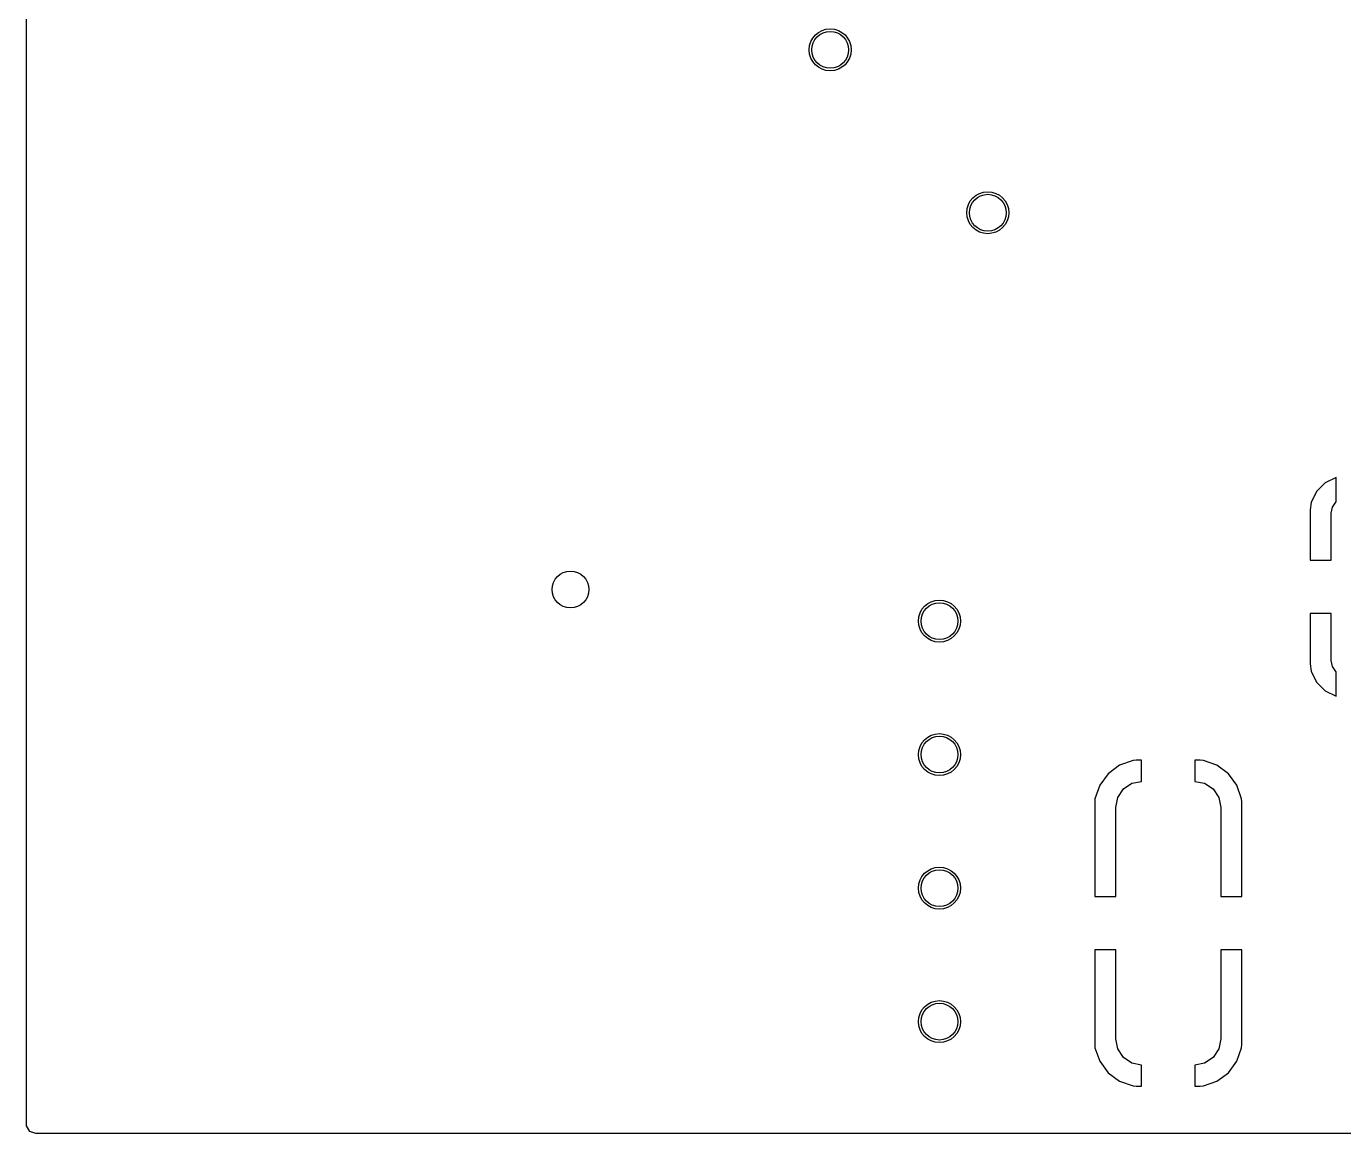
# Model space of a CAD drawing. Extents: x 4.82 to 6.81, y -4.86 to -2.87.
# Drawn here: x 4.823 to 5.3163, y -4.8569 to -4.4422 of the extents above; entities that cross this region are included whole.
import ezdxf

# ---------------------------------------------------------------- set-up
doc = ezdxf.new("R2010")
doc.units = 0
doc.header["$MEASUREMENT"] = 0
doc.layers.add('BLACK', color=7, linetype='CONTINUOUS')

msp = doc.modelspace()

# ---------------------------------------------------------------- linework, layer by layer
at = {"layer": 'BLACK', "linetype": 'CONTINUOUS'}
for p, q in [((4.82295, -4.5824), (4.82295, -4.41301)), ((4.82295, -4.62322), (4.82295, -4.5824)), ((5.31344, -4.61119), (5.30942, -4.61316)), ((5.31344, -4.6203), (5.31344, -4.61119)), ((5.30617, -4.61641), (5.30415, -4.62054)), ((5.30942, -4.61316), (5.30617, -4.61641)), ((5.30415, -4.62054), (5.30376, -4.62322)), ((5.30415, -4.62054), (5.30415, -4.62054)), ((5.31163, -4.62453), (5.31208, -4.62227)), ((5.31208, -4.62227), (5.31336, -4.62035)), ((5.31336, -4.62035), (5.31344, -4.6203)), ((4.82295, -4.66209), (4.82295, -4.62322)), ((5.30376, -4.62322), (5.30376, -4.64209)), ((5.31163, -4.64209), (5.31163, -4.62453)), ((5.30376, -4.64209), (5.30376, -4.64209)), ((5.30376, -4.64209), (5.31163, -4.64209)), ((4.82295, -4.73263), (4.82295, -4.66209)), ((5.30376, -4.66209), (5.30376, -4.68095)), ((5.31163, -4.66209), (5.30376, -4.66209)), ((5.30376, -4.66209), (5.30376, -4.66209)), ((5.31163, -4.67965), (5.31163, -4.66209)), ((5.30376, -4.68095), (5.30415, -4.68363)), ((5.31208, -4.68191), (5.31163, -4.67965)), ((5.30415, -4.68363), (5.30617, -4.68776)), ((5.31336, -4.68382), (5.31208, -4.68191)), ((5.31344, -4.68388), (5.31336, -4.68382)), ((5.31344, -4.69298), (5.31344, -4.68388)), ((5.30617, -4.68776), (5.30942, -4.69102)), ((5.30942, -4.69102), (5.31344, -4.69298)), ((5.31344, -4.69298), (5.31344, -4.69298)), ((5.2324, -4.71892), (5.2281, -4.72209)), ((5.23744, -4.71716), (5.2324, -4.71892)), ((5.23863, -4.71705), (5.23744, -4.71716)), ((5.23863, -4.71705), (5.23863, -4.71705)), ((5.24061, -4.71705), (5.23863, -4.71705)), ((5.24061, -4.72495), (5.24061, -4.71705)), ((5.24061, -4.71705), (5.24061, -4.71705)), ((5.26259, -4.71705), (5.26061, -4.71705)), ((5.26061, -4.71705), (5.26061, -4.71705)), ((5.26061, -4.71705), (5.26061, -4.72495)), ((5.26378, -4.71716), (5.26259, -4.71705)), ((5.26882, -4.71892), (5.26378, -4.71716)), ((5.26378, -4.71716), (5.26378, -4.71716)), ((5.27312, -4.72209), (5.26882, -4.71892)), ((5.2281, -4.72209), (5.22493, -4.72639)), ((5.2281, -4.72209), (5.2281, -4.72209)), ((5.23381, -4.7278), (5.237, -4.72567)), ((5.237, -4.72567), (5.24061, -4.72495)), ((5.26061, -4.72495), (5.26422, -4.72567)), ((5.26422, -4.72567), (5.26741, -4.7278)), ((5.27629, -4.72639), (5.27312, -4.72209)), ((5.27312, -4.72209), (5.27312, -4.72209)), ((5.22493, -4.72639), (5.22316, -4.73143)), ((5.23093, -4.73476), (5.23167, -4.731)), ((5.23167, -4.731), (5.23381, -4.7278)), ((5.26741, -4.7278), (5.26955, -4.731)), ((5.26955, -4.731), (5.2703, -4.73476)), ((5.27806, -4.73143), (5.27629, -4.72639)), ((4.82295, -4.78807), (4.82295, -4.73263)), ((5.22316, -4.73143), (5.22305, -4.73263)), ((5.22305, -4.73263), (5.22305, -4.76807)), ((5.22316, -4.73143), (5.22316, -4.73143)), ((5.23093, -4.76807), (5.23093, -4.73476)), ((5.2703, -4.73476), (5.2703, -4.76807)), ((5.27817, -4.73263), (5.27806, -4.73143)), ((5.27817, -4.76807), (5.27817, -4.73263)), ((5.27817, -4.73263), (5.27817, -4.73263)), ((5.27817, -4.73263), (5.27817, -4.73263)), ((5.22305, -4.76807), (5.22305, -4.76807)), ((5.22305, -4.76807), (5.23093, -4.76807)), ((5.2703, -4.76807), (5.27817, -4.76807)), ((5.27817, -4.76807), (5.27817, -4.76807)), ((4.82295, -4.85337), (4.82295, -4.78807)), ((5.23093, -4.78807), (5.22305, -4.78807)), ((5.22305, -4.78807), (5.22305, -4.78807)), ((5.22305, -4.78807), (5.22305, -4.82351)), ((5.23093, -4.82138), (5.23093, -4.78807)), ((5.27817, -4.78807), (5.2703, -4.78807)), ((5.2703, -4.78807), (5.2703, -4.82138)), ((5.27817, -4.80533), (5.27817, -4.78807)), ((5.27817, -4.78807), (5.27817, -4.78807)), ((5.27817, -4.82351), (5.27817, -4.80533)), ((5.22305, -4.82351), (5.22316, -4.82471)), ((5.22316, -4.82471), (5.22493, -4.82975)), ((5.23167, -4.82514), (5.23093, -4.82138)), ((5.2703, -4.82138), (5.26955, -4.82514)), ((5.27629, -4.82975), (5.27806, -4.82471)), ((5.27806, -4.82471), (5.27817, -4.82351)), ((5.27806, -4.82471), (5.27806, -4.82471)), ((5.23381, -4.82834), (5.23167, -4.82514)), ((5.237, -4.83047), (5.23381, -4.82834)), ((5.26741, -4.82834), (5.26422, -4.83047)), ((5.26955, -4.82514), (5.26741, -4.82834)), ((5.22493, -4.82975), (5.2281, -4.83405)), ((5.2281, -4.83405), (5.2281, -4.83405)), ((5.2281, -4.83405), (5.2324, -4.83722)), ((5.24061, -4.83119), (5.237, -4.83047)), ((5.24061, -4.83909), (5.24061, -4.83119)), ((5.26422, -4.83047), (5.26061, -4.83119)), ((5.26061, -4.83119), (5.26061, -4.83909)), ((5.26882, -4.83722), (5.27312, -4.83405)), ((5.27312, -4.83405), (5.27629, -4.82975)), ((5.27312, -4.83405), (5.27312, -4.83405)), ((5.2324, -4.83722), (5.23744, -4.83898)), ((5.23744, -4.83898), (5.23744, -4.83898)), ((5.23744, -4.83898), (5.23863, -4.83909)), ((5.23863, -4.83909), (5.24061, -4.83909)), ((5.24061, -4.83909), (5.24061, -4.83909)), ((5.26061, -4.83909), (5.26061, -4.83909)), ((5.26061, -4.83909), (5.26259, -4.83909)), ((5.26259, -4.83909), (5.26378, -4.83898)), ((5.26259, -4.83909), (5.26259, -4.83909)), ((5.26378, -4.83898), (5.26882, -4.83722)), ((4.82301, -4.85397), (4.82295, -4.85337)), ((4.8242, -4.85605), (4.82301, -4.85397)), ((4.82646, -4.85687), (4.8242, -4.85605)), ((6.80335, -4.85687), (4.82646, -4.85687))]:
    msp.add_line(p, q, dxfattribs=at)
at = {"layer": 'BLACK'}
for centre, radius in [((5.124, -4.451), 0.00787), ((5.183, -4.512), 0.00787), ((5.02671, -4.65311), 0.00689), ((5.1649, -4.66492), 0.00787), ((5.1649, -4.71492), 0.00787), ((5.1649, -4.76492), 0.00787), ((5.1649, -4.81492), 0.00787)]:
    msp.add_circle(centre, radius, dxfattribs=at)
at = {"layer": 'WHITE'}
for centre in [(5.124, -4.451), (5.183, -4.512), (5.02671, -4.65311), (5.1649, -4.66492), (5.1649, -4.71492), (5.1649, -4.76492), (5.1649, -4.81492)]:
    msp.add_circle(centre, 0.00689, dxfattribs=at)

doc.saveas('drawing.dxf')
